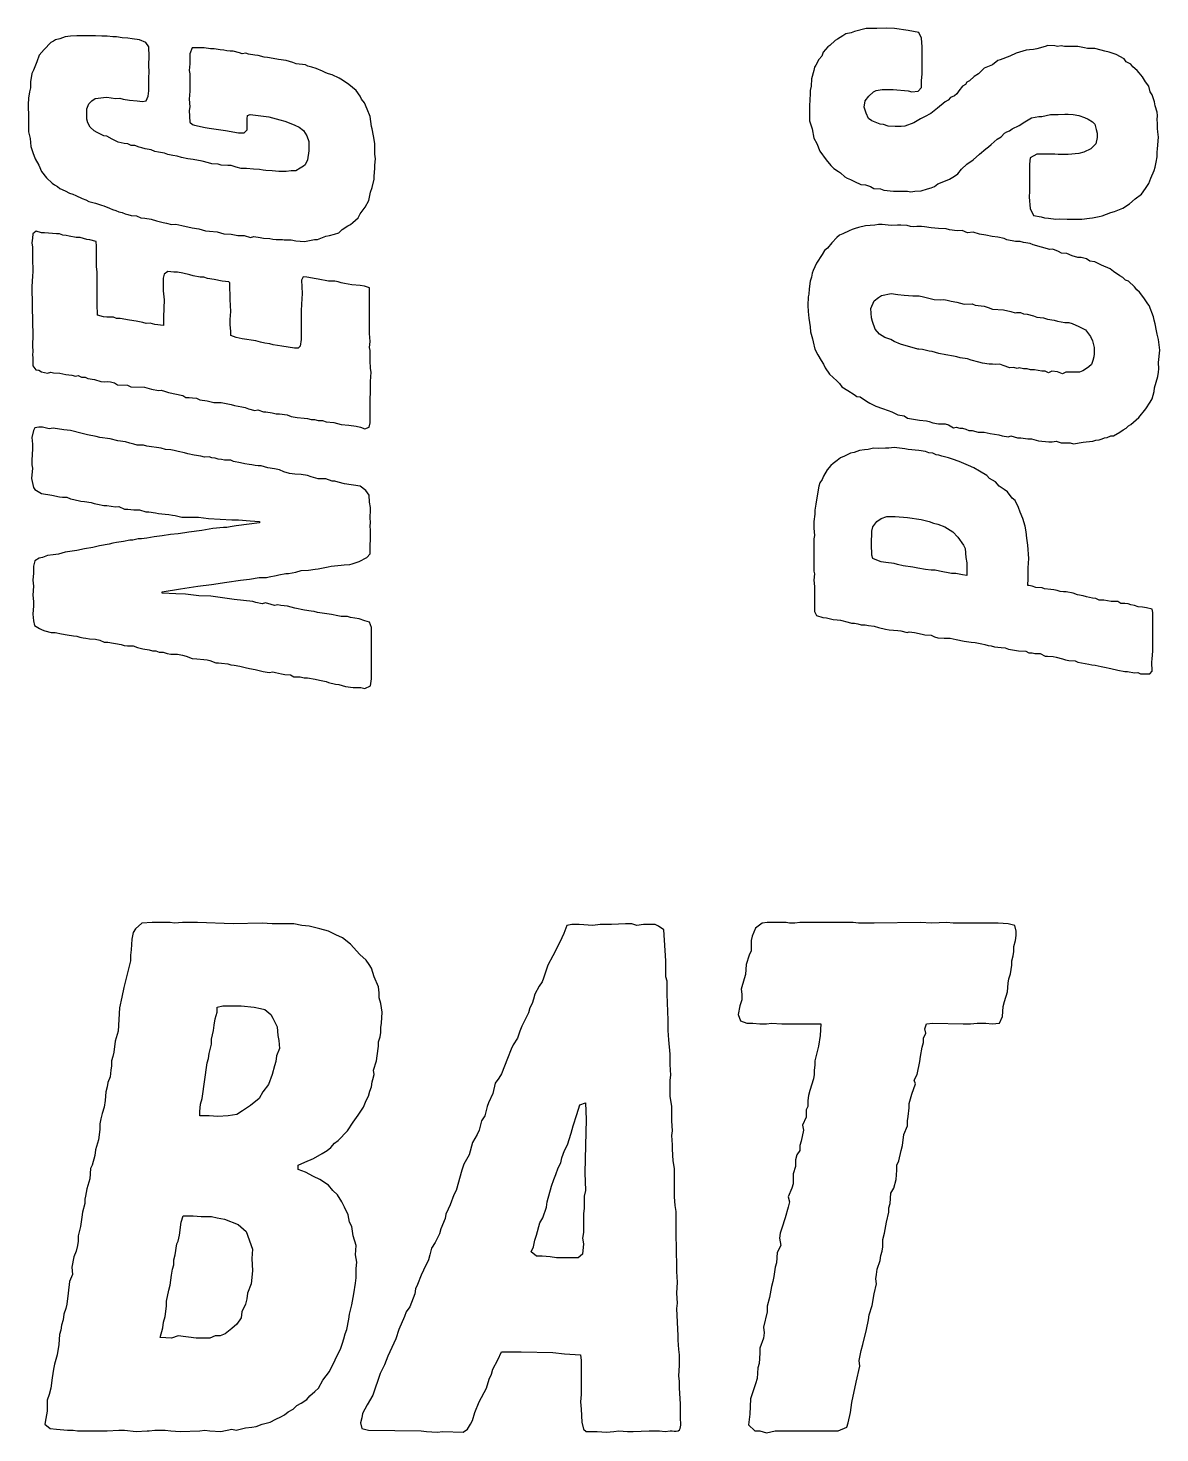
# Model space of a CAD drawing. Extents: x 21.5 to 68.8, y -31.2 to -10.6.
# Drawn here: x 51.703 to 55.014, y -17.278 to -13.171 of the extents above; entities that cross this region are included whole.
import ezdxf

# ---------------------------------------------------------------- set-up
doc = ezdxf.new("R2010")
doc.units = 0
doc.layers.add('Special_Silkscreen_Paths', color=7, linetype='CONTINUOUS')

msp = doc.modelspace()

# ---------------------------------------------------------------- linework, layer by layer
at = {"layer": 'Special_Silkscreen_Paths', "color": 7}
for points in [[(55.009348, -13.490041), (55.007937, -13.474519), (55.006526, -13.464641), (55.006526, -13.449119), (55.005115, -13.439241), (55.006526, -13.426541), (55.005115, -13.416664), (54.999471, -13.398319), (54.99806, -13.38703), (54.991004, -13.365864), (54.98536, -13.357397), (54.981126, -13.340464), (54.971248, -13.327764), (54.962782, -13.313653), (54.952904, -13.302364), (54.94726, -13.295308), (54.93456, -13.284019), (54.928915, -13.276964), (54.914804, -13.269908), (54.90916, -13.261442), (54.885171, -13.248742), (54.865415, -13.241686), (54.852715, -13.238864), (54.841426, -13.236042), (54.823082, -13.230397), (54.801915, -13.230397), (54.793449, -13.228986), (54.773693, -13.224753), (54.734182, -13.224753), (54.724304, -13.223342), (54.714426, -13.224753), (54.70596, -13.223342), (54.686204, -13.22193), (54.677738, -13.224753), (54.653749, -13.231808), (54.643871, -13.233219), (54.632582, -13.23463), (54.622704, -13.236042), (54.593071, -13.244508), (54.574727, -13.252975), (54.546504, -13.264264), (54.539449, -13.265675), (54.523927, -13.278375), (54.499938, -13.288253), (54.483004, -13.305186), (54.470304, -13.312241), (54.456193, -13.324941), (54.449138, -13.329175), (54.444904, -13.33623), (54.436438, -13.340464), (54.425149, -13.354575), (54.419504, -13.363041), (54.412449, -13.368686), (54.40116, -13.37433), (54.394104, -13.381386), (54.385638, -13.38703), (54.36306, -13.405375), (54.343305, -13.420897), (54.32496, -13.430775), (54.313671, -13.436419), (54.293916, -13.447708), (54.267105, -13.457586), (54.257227, -13.458997), (54.238882, -13.458997), (54.219127, -13.457586), (54.205016, -13.453352), (54.195138, -13.451941), (54.181027, -13.446297), (54.171149, -13.442064), (54.161271, -13.435008), (54.154216, -13.419486), (54.148571, -13.402553), (54.151394, -13.384208), (54.162682, -13.370097), (54.175382, -13.357397), (54.183849, -13.353164), (54.200782, -13.350341), (54.233238, -13.350341), (54.276982, -13.354575), (54.288271, -13.357397), (54.306616, -13.355986), (54.316493, -13.344697), (54.316493, -13.324941), (54.317905, -13.305186), (54.317905, -13.226164), (54.316493, -13.200764), (54.308027, -13.18383), (54.276982, -13.178186), (54.237471, -13.172542), (54.213482, -13.17113), (54.18526, -13.172542), (54.154216, -13.172542), (54.120349, -13.181008), (54.110471, -13.185242), (54.094949, -13.188064), (54.086482, -13.193708), (54.07096, -13.203586), (54.063905, -13.207819), (54.048383, -13.22193), (54.042738, -13.226164), (54.028627, -13.241686), (54.024394, -13.252975), (54.015927, -13.262853), (54.00746, -13.279786), (54.003227, -13.28543), (54.001816, -13.295308), (53.99476, -13.319297), (53.993349, -13.340464), (53.990527, -13.353164), (53.990527, -13.363041), (53.989116, -13.398319), (53.989116, -13.442064), (53.996171, -13.466052), (54.001816, -13.492864), (54.010283, -13.508386), (54.018749, -13.530964), (54.037094, -13.556364), (54.051205, -13.573297), (54.059671, -13.581763), (54.073783, -13.59023), (54.079427, -13.594463), (54.092127, -13.605752), (54.099182, -13.609986), (54.10906, -13.614219), (54.120349, -13.619863), (54.138694, -13.62833), (54.152805, -13.629741), (54.166916, -13.633975), (54.176794, -13.639619), (54.196549, -13.64103), (54.206427, -13.645263), (54.234649, -13.648086), (54.275571, -13.648086), (54.285449, -13.649497), (54.296738, -13.648086), (54.315082, -13.646675), (54.333427, -13.64103), (54.344716, -13.638208), (54.354593, -13.633975), (54.364471, -13.626919), (54.377171, -13.621275), (54.398338, -13.612808), (54.412449, -13.604341), (54.422327, -13.597286), (54.433616, -13.583175), (54.449138, -13.569063), (54.467482, -13.556364), (54.485827, -13.53943), (54.504171, -13.523908), (54.512638, -13.518264), (54.519693, -13.511208), (54.538038, -13.495686), (54.549327, -13.48863), (54.559204, -13.478752), (54.56626, -13.474519), (54.573315, -13.471697), (54.581782, -13.466052), (54.601538, -13.456175), (54.618471, -13.444886), (54.638227, -13.433597), (54.659393, -13.429364), (54.66786, -13.429364), (54.69326, -13.423719), (54.715838, -13.423719), (54.735593, -13.422308), (54.745471, -13.422308), (54.759582, -13.423719), (54.776515, -13.426541), (54.793449, -13.432186), (54.803326, -13.43783), (54.816026, -13.444886), (54.823082, -13.451941), (54.827315, -13.467464), (54.830137, -13.478752), (54.830137, -13.491452), (54.825904, -13.509797), (54.811793, -13.523908), (54.790626, -13.533786), (54.776515, -13.538019), (54.745471, -13.540841), (54.715838, -13.540841), (54.70596, -13.53943), (54.653749, -13.53943), (54.633993, -13.550719), (54.632582, -13.569063), (54.632582, -13.648086), (54.631171, -13.665019), (54.633993, -13.698886), (54.643871, -13.718641), (54.666449, -13.722874), (54.676326, -13.725697), (54.687615, -13.727108), (54.708782, -13.72993), (54.71866, -13.728519), (54.742649, -13.72993), (54.784982, -13.72993), (54.80756, -13.727108), (54.816026, -13.725697), (54.835782, -13.721463), (54.844249, -13.720052), (54.869649, -13.710174), (54.880937, -13.707352), (54.904926, -13.697475), (54.924682, -13.684775), (54.941615, -13.670663), (54.95996, -13.656552), (54.971248, -13.639619), (54.981126, -13.625508), (54.986771, -13.609986), (54.996648, -13.587408), (54.999471, -13.57753), (55.002293, -13.563419), (55.005115, -13.547897), (55.005115, -13.533786), (55.006526, -13.523908)], [(52.719115, -13.553543), (52.717704, -13.539432), (52.717704, -13.508387), (52.713471, -13.48581), (52.709237, -13.466054), (52.707826, -13.458998), (52.703593, -13.429365), (52.695126, -13.408198), (52.68666, -13.389854), (52.678193, -13.378565), (52.67396, -13.370099), (52.662671, -13.353165), (52.641504, -13.336232), (52.62316, -13.323532), (52.613282, -13.317887), (52.592115, -13.30801), (52.582237, -13.305187), (52.573771, -13.302365), (52.563893, -13.296721), (52.545549, -13.289665), (52.532849, -13.285432), (52.52156, -13.28261), (52.514504, -13.278376), (52.487693, -13.275554), (52.477815, -13.271321), (52.45806, -13.265676), (52.435482, -13.262854), (52.41996, -13.260032), (52.403026, -13.25721), (52.393149, -13.255799), (52.376215, -13.251565), (52.366338, -13.250154), (52.347993, -13.247332), (52.339527, -13.24451), (52.329649, -13.245921), (52.321182, -13.243099), (52.302838, -13.238865), (52.294371, -13.238865), (52.284493, -13.237454), (52.276027, -13.236043), (52.264738, -13.234632), (52.247804, -13.23181), (52.236515, -13.23181), (52.218171, -13.228988), (52.182893, -13.228988), (52.175838, -13.245921), (52.175838, -13.275554), (52.174427, -13.29531), (52.175838, -13.305187), (52.175838, -13.355987), (52.174427, -13.378565), (52.175838, -13.401143), (52.174427, -13.412432), (52.175838, -13.446298), (52.184304, -13.453354), (52.189949, -13.454765), (52.220993, -13.461821), (52.232282, -13.463232), (52.246393, -13.466054), (52.28026, -13.470287), (52.31836, -13.477343), (52.335293, -13.477343), (52.34376, -13.468876), (52.34376, -13.436421), (52.345171, -13.426543), (52.352227, -13.423721), (52.40726, -13.430776), (52.439715, -13.439243), (52.453826, -13.443476), (52.466526, -13.44771), (52.48346, -13.454765), (52.49616, -13.46041), (52.50886, -13.470287), (52.518737, -13.48581), (52.524382, -13.502743), (52.524382, -13.529554), (52.520149, -13.556365), (52.513093, -13.570476), (52.50886, -13.574709), (52.498982, -13.580354), (52.486282, -13.588821), (52.472171, -13.588821), (52.45806, -13.590232), (52.436893, -13.590232), (52.417138, -13.588821), (52.398793, -13.587409), (52.390326, -13.585998), (52.380449, -13.584587), (52.362104, -13.583176), (52.342349, -13.581765), (52.326827, -13.581765), (52.311304, -13.577532), (52.297193, -13.573298), (52.287315, -13.573298), (52.26756, -13.571887), (52.259093, -13.569065), (52.240749, -13.567654), (52.230871, -13.564832), (52.212527, -13.560598), (52.185716, -13.554954), (52.170193, -13.553543), (52.151849, -13.549309), (52.139149, -13.545076), (52.126449, -13.543665), (52.112338, -13.540843), (52.10246, -13.53661), (52.084116, -13.533787), (52.074238, -13.532376), (52.062949, -13.526732), (52.046016, -13.52391), (52.036138, -13.521087), (52.027671, -13.519676), (52.014971, -13.514032), (52.005093, -13.514032), (51.995216, -13.509798), (51.983927, -13.508387), (51.966993, -13.504154), (51.948649, -13.495687), (51.933127, -13.487221), (51.92466, -13.48581), (51.914782, -13.481576), (51.904905, -13.475932), (51.896438, -13.471698), (51.885149, -13.46041), (51.878094, -13.44771), (51.875271, -13.437832), (51.875271, -13.406787), (51.880916, -13.392676), (51.889382, -13.38421), (51.89926, -13.377154), (51.907727, -13.375743), (51.923249, -13.374332), (51.933127, -13.372921), (51.958527, -13.377154), (51.971227, -13.375743), (51.981105, -13.378565), (51.999449, -13.381387), (52.022027, -13.38421), (52.037549, -13.385621), (52.048838, -13.38421), (52.054482, -13.370099), (52.055893, -13.354576), (52.055893, -13.315065), (52.057305, -13.300954), (52.055893, -13.278376), (52.057305, -13.254388), (52.055893, -13.226165), (52.047427, -13.213465), (52.029082, -13.204999), (52.007916, -13.202176), (51.995216, -13.200765), (51.978282, -13.199354), (51.961349, -13.196532), (51.951471, -13.196532), (51.934538, -13.195121), (51.919016, -13.195121), (51.900671, -13.19371), (51.845638, -13.19371), (51.827294, -13.195121), (51.811771, -13.196532), (51.796249, -13.202176), (51.783549, -13.204999), (51.777905, -13.209232), (51.769438, -13.213465), (51.749683, -13.233221), (51.735571, -13.250154), (51.728516, -13.26991), (51.718638, -13.293899), (51.714405, -13.303776), (51.710171, -13.327765), (51.710171, -13.34611), (51.707349, -13.357399), (51.704527, -13.375743), (51.703116, -13.394087), (51.704527, -13.432187), (51.704527, -13.474521), (51.70876, -13.494276), (51.711583, -13.516854), (51.717227, -13.535198), (51.724283, -13.553543), (51.73416, -13.571887), (51.742627, -13.590232), (51.756738, -13.608576), (51.773671, -13.624098), (51.780727, -13.629743), (51.789194, -13.633976), (51.796249, -13.639621), (51.811771, -13.646676), (51.824471, -13.653732), (51.834349, -13.656554), (51.842816, -13.660787), (51.86116, -13.669254), (51.872449, -13.673487), (51.880916, -13.677721), (51.900671, -13.683365), (51.917605, -13.689009), (51.92466, -13.69042), (51.941593, -13.697476), (51.95006, -13.701709), (51.959938, -13.704532), (51.968405, -13.708765), (51.978282, -13.710176), (51.986749, -13.714409), (51.995216, -13.71582), (52.005093, -13.718643), (52.020616, -13.720054), (52.033316, -13.725698), (52.044605, -13.727109), (52.062949, -13.729932), (52.078471, -13.734165), (52.098227, -13.739809), (52.108104, -13.74122), (52.122216, -13.745454), (52.134916, -13.744043), (52.15326, -13.748276), (52.182893, -13.755332), (52.202649, -13.758154), (52.222404, -13.763798), (52.233693, -13.765209), (52.256271, -13.76662), (52.276027, -13.772265), (52.297193, -13.773676), (52.316949, -13.777909), (52.335293, -13.777909), (52.353638, -13.783554), (52.363515, -13.780732), (52.38186, -13.783554), (52.391738, -13.784965), (52.410082, -13.786376), (52.418549, -13.787787), (52.428426, -13.789198), (52.446771, -13.789198), (52.452415, -13.790609), (52.472171, -13.790609), (52.486282, -13.793432), (52.511682, -13.794843), (52.541315, -13.789198), (52.549782, -13.789198), (52.55966, -13.784965), (52.573771, -13.77932), (52.58506, -13.777909), (52.599171, -13.773676), (52.611871, -13.769443), (52.621749, -13.759565), (52.638682, -13.749687), (52.645737, -13.745454), (52.652793, -13.739809), (52.668315, -13.725698), (52.67396, -13.714409), (52.689482, -13.694654), (52.69936, -13.674898), (52.705004, -13.650909), (52.709237, -13.636798), (52.714882, -13.612809), (52.714882, -13.604343), (52.717704, -13.581765), (52.717704, -13.571887)], [(55.013582, -14.112339), (55.009348, -14.081295), (55.005115, -14.065772), (55.003704, -14.055895), (54.999471, -14.036139), (54.996648, -14.02485), (54.995237, -14.014972), (54.982537, -13.982517), (54.978304, -13.976872), (54.967015, -13.959939), (54.954315, -13.943006), (54.945848, -13.93595), (54.938793, -13.927484), (54.92186, -13.91055), (54.913393, -13.907728), (54.904926, -13.900672), (54.89646, -13.895028), (54.878115, -13.882328), (54.868237, -13.875273), (54.842837, -13.863984), (54.823082, -13.854106), (54.808971, -13.852695), (54.799093, -13.845639), (54.783571, -13.841406), (54.773693, -13.841406), (54.75676, -13.837173), (54.741238, -13.830117), (54.725715, -13.828706), (54.717249, -13.824473), (54.700315, -13.817417), (54.691849, -13.818828), (54.64246, -13.804717), (54.633993, -13.800484), (54.614238, -13.797661), (54.60436, -13.794839), (54.59166, -13.794839), (54.56626, -13.790606), (54.557793, -13.786373), (54.539449, -13.782139), (54.522515, -13.780728), (54.504171, -13.776495), (54.485827, -13.773673), (54.467482, -13.768028), (54.450549, -13.769439), (54.435027, -13.762384), (54.420916, -13.763795), (54.398338, -13.760973), (54.38846, -13.75815), (54.365882, -13.756739), (54.344716, -13.755328), (54.32496, -13.752506), (54.316493, -13.751095), (54.302382, -13.751095), (54.292505, -13.752506), (54.284038, -13.751095), (54.27416, -13.748273), (54.255816, -13.746862), (54.245938, -13.746862), (54.227593, -13.748273), (54.219127, -13.746862), (54.200782, -13.74545), (54.190905, -13.74545), (54.179616, -13.746862), (54.152805, -13.749684), (54.131638, -13.753917), (54.12176, -13.756739), (54.113294, -13.759561), (54.104827, -13.763795), (54.086482, -13.772261), (54.076605, -13.776495), (54.068138, -13.78355), (54.054027, -13.799073), (54.041327, -13.814595), (54.03286, -13.82165), (54.025805, -13.832939), (54.008871, -13.858339), (53.998994, -13.879506), (53.996171, -13.887973), (53.99476, -13.899261), (53.990527, -13.91055), (53.987705, -13.933128), (53.986294, -13.94865), (53.984883, -13.957117), (53.983471, -13.982517), (53.984883, -13.99945), (53.986294, -14.019206), (53.990527, -14.044606), (53.991938, -14.058717), (53.997583, -14.079883), (53.998994, -14.08835), (54.004638, -14.109517), (54.013105, -14.12645), (54.022983, -14.143383), (54.030038, -14.153261), (54.034271, -14.16455), (54.046971, -14.182894), (54.068138, -14.20265), (54.076605, -14.209706), (54.08366, -14.219583), (54.100594, -14.230872), (54.118938, -14.242161), (54.127405, -14.247806), (54.137282, -14.249217), (54.155627, -14.261917), (54.165505, -14.267561), (54.182438, -14.276028), (54.202194, -14.283083), (54.219127, -14.288728), (54.229005, -14.292961), (54.247349, -14.301428), (54.265693, -14.30425), (54.275571, -14.311306), (54.310849, -14.31695), (54.330605, -14.319772), (54.339071, -14.321183), (54.348949, -14.325417), (54.365882, -14.328239), (54.385638, -14.328239), (54.395516, -14.331061), (54.409627, -14.339528), (54.418093, -14.338117), (54.427971, -14.340939), (54.436438, -14.340939), (54.446316, -14.343761), (54.454782, -14.347994), (54.46466, -14.347994), (54.481593, -14.352228), (54.499938, -14.352228), (54.516871, -14.356461), (54.542271, -14.360694), (54.552149, -14.363517), (54.570493, -14.366339), (54.577549, -14.363517), (54.597304, -14.369161), (54.607182, -14.369161), (54.626938, -14.371983), (54.638227, -14.371983), (54.657982, -14.377628), (54.689026, -14.38045), (54.698904, -14.38045), (54.710193, -14.379039), (54.724304, -14.383272), (54.751115, -14.383272), (54.760993, -14.386094), (54.789215, -14.381861), (54.797682, -14.38045), (54.817437, -14.379039), (54.825904, -14.376217), (54.835782, -14.374805), (54.844249, -14.371983), (54.851304, -14.369161), (54.859771, -14.36775), (54.869649, -14.363517), (54.878115, -14.363517), (54.89646, -14.352228), (54.906337, -14.345172), (54.914804, -14.340939), (54.92186, -14.333883), (54.928915, -14.32965), (54.951493, -14.309894), (54.97266, -14.284494), (54.98536, -14.264739), (54.991004, -14.254861), (54.996648, -14.233694), (54.99806, -14.222406), (55.007937, -14.18995), (55.009348, -14.17725), (55.01076, -14.167372), (55.009348, -14.149028)], [(52.706415, -14.17725), (52.705004, -14.165961), (52.703593, -14.143384), (52.703593, -14.11375), (52.702182, -14.105284), (52.703593, -14.086939), (52.702182, -14.064362), (52.702182, -13.930306), (52.68666, -13.926073), (52.67396, -13.923251), (52.649971, -13.921839), (52.628804, -13.917606), (52.618926, -13.916195), (52.61046, -13.913373), (52.600582, -13.910551), (52.582237, -13.910551), (52.551193, -13.904906), (52.539904, -13.903495), (52.524382, -13.900673), (52.518737, -13.899262), (52.507449, -13.897851), (52.503215, -13.907728), (52.504626, -13.947239), (52.503215, -13.978284), (52.501804, -13.998039), (52.501804, -14.081295), (52.498982, -14.10105), (52.493338, -14.106695), (52.482049, -14.106695), (52.44536, -14.10105), (52.41996, -14.096817), (52.410082, -14.093995), (52.395971, -14.092584), (52.383271, -14.089762), (52.36916, -14.085528), (52.329649, -14.079884), (52.311304, -14.07565), (52.295782, -14.070006), (52.295782, -14.057306), (52.294371, -14.038962), (52.294371, -14.023439), (52.295782, -13.99945), (52.294371, -13.964173), (52.294371, -13.951473), (52.29296, -13.930306), (52.29296, -13.916195), (52.290138, -13.913373), (52.270382, -13.910551), (52.247804, -13.906317), (52.228049, -13.903495), (52.21676, -13.899262), (52.206882, -13.899262), (52.185716, -13.895028), (52.175838, -13.892206), (52.156082, -13.887973), (52.14056, -13.885151), (52.129271, -13.885151), (52.112338, -13.882328), (52.101049, -13.890795), (52.098227, -13.902084), (52.098227, -13.938773), (52.101049, -13.965584), (52.099638, -14.014973), (52.099638, -14.040373), (52.074238, -14.03755), (52.060127, -14.033317), (52.048838, -14.034728), (52.03896, -14.031906), (52.019205, -14.027673), (51.999449, -14.02485), (51.972638, -14.020617), (51.961349, -14.020617), (51.952882, -14.016384), (51.933127, -14.016384), (51.923249, -14.014973), (51.906316, -14.010739), (51.904905, -13.976873), (51.904905, -13.885151), (51.903494, -13.868217), (51.903494, -13.808951), (51.902082, -13.79484), (51.883738, -13.790606), (51.875271, -13.789195), (51.855516, -13.783551), (51.844227, -13.783551), (51.82306, -13.779317), (51.814594, -13.777906), (51.804716, -13.776495), (51.794838, -13.772262), (51.786371, -13.772262), (51.751094, -13.76944), (51.742627, -13.76944), (51.727105, -13.765206), (51.717227, -13.772262), (51.715816, -13.784962), (51.714405, -13.799073), (51.715816, -13.811773), (51.715816, -13.842817), (51.717227, -13.883739), (51.715816, -13.895028), (51.714405, -13.927484), (51.715816, -14.033317), (51.717227, -14.064362), (51.717227, -14.078473), (51.715816, -14.089762), (51.715816, -14.099639), (51.717227, -14.116573), (51.715816, -14.12645), (51.717227, -14.134917), (51.717227, -14.158906), (51.725694, -14.170195), (51.73416, -14.171606), (51.742627, -14.175839), (51.75956, -14.180073), (51.769438, -14.17725), (51.777905, -14.178661), (51.796249, -14.180073), (51.804716, -14.181484), (51.813182, -14.184306), (51.831527, -14.185717), (51.841405, -14.188539), (51.849871, -14.187128), (51.859749, -14.191361), (51.869627, -14.191361), (51.878094, -14.195595), (51.897849, -14.198417), (51.916194, -14.204061), (51.926071, -14.205473), (51.934538, -14.204061), (51.944416, -14.205473), (51.955705, -14.208295), (51.964171, -14.213939), (51.993805, -14.21535), (52.003682, -14.219584), (52.043193, -14.220995), (52.06436, -14.226639), (52.084116, -14.230873), (52.092582, -14.229461), (52.10246, -14.232284), (52.113749, -14.236517), (52.156082, -14.244984), (52.164549, -14.250628), (52.174427, -14.250628), (52.184304, -14.252039), (52.195593, -14.25345), (52.205471, -14.257684), (52.226638, -14.260506), (52.246393, -14.26615), (52.26756, -14.26615), (52.297193, -14.271795), (52.307071, -14.274617), (52.328238, -14.27885), (52.338115, -14.280261), (52.347993, -14.284495), (52.366338, -14.288728), (52.374804, -14.287317), (52.391738, -14.292961), (52.398793, -14.292961), (52.417138, -14.295784), (52.428426, -14.298606), (52.438304, -14.298606), (52.460882, -14.301428), (52.472171, -14.307072), (52.490515, -14.309895), (52.510271, -14.311306), (52.520149, -14.312717), (52.531437, -14.315539), (52.541315, -14.315539), (52.551193, -14.318361), (52.563893, -14.318361), (52.575182, -14.322595), (52.59776, -14.324006), (52.618926, -14.32965), (52.641504, -14.332472), (52.662671, -14.335295), (52.675371, -14.338117), (52.688071, -14.34235), (52.700771, -14.338117), (52.703593, -14.325417), (52.703593, -14.250628), (52.705004, -14.24075), (52.705004, -14.204061)], [(54.821671, -14.123628), (54.82026, -14.132095), (54.817437, -14.143383), (54.813204, -14.154672), (54.806149, -14.161728), (54.793449, -14.170195), (54.787804, -14.173017), (54.777926, -14.17725), (54.738415, -14.17725), (54.728538, -14.181483), (54.714426, -14.175839), (54.697493, -14.174428), (54.687615, -14.178661), (54.677738, -14.174428), (54.66786, -14.174428), (54.646693, -14.170195), (54.635404, -14.170195), (54.625527, -14.167372), (54.614238, -14.167372), (54.601538, -14.16455), (54.595893, -14.165961), (54.586015, -14.163139), (54.574727, -14.16455), (54.554971, -14.157495), (54.545093, -14.153261), (54.533804, -14.154672), (54.523927, -14.153261), (54.514049, -14.153261), (54.494293, -14.150439), (54.484416, -14.147617), (54.461838, -14.141972), (54.450549, -14.137739), (54.429382, -14.134917), (54.419504, -14.132095), (54.409627, -14.130683), (54.387049, -14.12645), (54.367293, -14.122217), (54.347538, -14.116572), (54.339071, -14.115161), (54.319316, -14.110928), (54.308027, -14.109517), (54.305205, -14.109517), (54.275571, -14.10105), (54.264282, -14.098228), (54.254405, -14.095406), (54.23606, -14.086939), (54.226182, -14.081295), (54.209249, -14.07565), (54.193727, -14.065772), (54.181027, -14.051661), (54.17256, -14.029084), (54.169738, -14.017795), (54.168327, -13.990984), (54.178205, -13.968406), (54.190905, -13.958528), (54.199371, -13.952884), (54.227593, -13.947239), (54.247349, -13.950061), (54.265693, -13.951472), (54.291093, -13.954295), (54.309438, -13.954295), (54.322138, -13.957117), (54.341893, -13.96135), (54.353182, -13.964172), (54.371527, -13.965584), (54.381404, -13.964172), (54.391282, -13.966995), (54.402571, -13.969817), (54.419504, -13.972639), (54.440671, -13.978284), (54.46466, -13.976872), (54.473127, -13.981106), (54.499938, -13.983928), (54.511227, -13.988161), (54.523927, -13.992395), (54.556382, -13.995217), (54.577549, -13.99945), (54.590249, -14.003684), (54.594482, -14.002272), (54.605771, -14.002272), (54.614238, -14.006506), (54.625527, -14.007917), (54.643871, -14.01215), (54.653749, -14.016384), (54.673504, -14.017795), (54.684793, -14.022028), (54.704549, -14.02485), (54.714426, -14.027672), (54.735593, -14.031906), (54.746882, -14.031906), (54.75676, -14.034728), (54.776515, -14.043195), (54.796271, -14.053072), (54.810382, -14.072828), (54.816026, -14.085528), (54.821671, -14.105283)], [(52.707826, -15.073305), (52.707826, -14.923727), (52.702182, -14.908205), (52.688071, -14.903971), (52.671137, -14.898327), (52.645737, -14.894094), (52.637271, -14.891271), (52.618926, -14.891271), (52.609049, -14.88986), (52.590704, -14.885627), (52.549782, -14.879983), (52.539904, -14.87716), (52.531437, -14.875749), (52.511682, -14.872927), (52.48346, -14.867283), (52.462293, -14.861638), (52.442538, -14.858816), (52.434071, -14.857405), (52.424193, -14.858816), (52.414315, -14.855994), (52.397382, -14.85176), (52.387504, -14.854583), (52.36916, -14.850349), (52.360693, -14.847527), (52.30566, -14.841883), (52.237927, -14.832005), (52.202649, -14.830594), (52.17866, -14.827771), (52.163138, -14.82636), (52.134916, -14.824949), (52.095404, -14.823538), (52.095404, -14.819305), (52.149027, -14.810838), (52.199827, -14.802371), (52.239338, -14.798138), (52.284493, -14.791083), (52.324004, -14.785438), (52.350815, -14.782616), (52.379038, -14.776971), (52.400204, -14.776971), (52.408671, -14.77556), (52.428426, -14.771327), (52.436893, -14.769916), (52.456649, -14.765683), (52.465115, -14.765683), (52.486282, -14.761449), (52.501804, -14.757216), (52.522971, -14.755805), (52.542726, -14.752983), (52.551193, -14.751572), (52.580826, -14.745927), (52.589293, -14.744516), (52.618926, -14.741694), (52.627393, -14.740283), (52.644326, -14.738872), (52.651382, -14.73746), (52.671137, -14.730405), (52.693715, -14.719116), (52.703593, -14.707827), (52.703593, -14.683838), (52.705004, -14.665494), (52.705004, -14.637272), (52.703593, -14.628805), (52.705004, -14.614694), (52.703593, -14.604816), (52.705004, -14.578005), (52.705004, -14.572361), (52.702182, -14.556838), (52.700771, -14.537083), (52.690893, -14.522972), (52.67396, -14.510272), (52.628804, -14.503216), (52.61046, -14.498983), (52.600582, -14.496161), (52.592115, -14.496161), (52.573771, -14.489105), (52.551193, -14.489105), (52.531437, -14.483461), (52.520149, -14.479227), (52.501804, -14.476405), (52.48346, -14.474994), (52.467938, -14.473583), (52.451004, -14.467938), (52.438304, -14.462294), (52.424193, -14.459472), (52.404438, -14.45665), (52.384682, -14.451005), (52.376215, -14.451005), (52.367749, -14.449594), (52.357871, -14.448183), (52.349404, -14.446772), (52.336704, -14.445361), (52.324004, -14.442538), (52.304249, -14.438305), (52.295782, -14.434072), (52.277438, -14.434072), (52.268971, -14.432661), (52.259093, -14.43125), (52.250627, -14.428427), (52.240749, -14.427016), (52.232282, -14.424194), (52.219582, -14.425605), (52.208293, -14.422783), (52.188538, -14.419961), (52.170193, -14.415727), (52.160316, -14.412905), (52.141971, -14.408672), (52.130682, -14.40585), (52.120804, -14.404438), (52.105282, -14.403027), (52.092582, -14.398794), (52.050249, -14.39315), (52.040371, -14.390327), (52.022027, -14.390327), (52.012149, -14.387505), (52.00086, -14.384683), (51.98816, -14.38045), (51.965582, -14.377627), (51.943005, -14.371983), (51.913371, -14.36775), (51.902082, -14.364927), (51.876682, -14.360694), (51.86116, -14.356461), (51.827294, -14.347994), (51.807538, -14.345172), (51.776494, -14.340938), (51.765205, -14.34235), (51.745449, -14.338116), (51.73416, -14.338116), (51.722871, -14.339527), (51.718638, -14.347994), (51.714405, -14.36775), (51.715816, -14.387505), (51.715816, -14.401616), (51.714405, -14.434072), (51.714405, -14.448183), (51.715816, -14.458061), (51.712994, -14.487694), (51.718638, -14.514505), (51.722871, -14.520149), (51.742627, -14.531438), (51.77226, -14.537083), (51.794838, -14.541316), (51.803305, -14.542727), (51.816005, -14.542727), (51.827294, -14.546961), (51.837171, -14.549783), (51.856927, -14.554016), (51.868216, -14.555427), (51.887971, -14.558249), (51.896438, -14.561072), (51.906316, -14.562483), (51.92466, -14.566716), (51.933127, -14.566716), (51.958527, -14.570949), (51.968405, -14.569538), (51.985338, -14.578005), (51.995216, -14.578005), (52.012149, -14.579416), (52.029082, -14.579416), (52.047427, -14.585061), (52.055893, -14.585061), (52.075649, -14.587883), (52.084116, -14.590705), (52.103871, -14.592116), (52.11516, -14.593527), (52.125038, -14.594938), (52.133504, -14.596349), (52.15326, -14.600583), (52.201238, -14.600583), (52.230871, -14.604816), (52.298604, -14.609049), (52.31836, -14.609049), (52.352227, -14.611872), (52.380449, -14.613283), (52.380449, -14.617516), (52.349404, -14.621749), (52.311304, -14.625983), (52.294371, -14.628805), (52.284493, -14.631627), (52.274615, -14.631627), (52.243571, -14.634449), (52.211116, -14.640094), (52.173016, -14.644327), (52.161727, -14.647149), (52.141971, -14.649972), (52.119393, -14.651383), (52.095404, -14.655616), (52.071416, -14.658438), (52.050249, -14.662672), (52.034727, -14.664083), (52.024849, -14.664083), (52.009327, -14.668316), (52.00086, -14.668316), (51.982516, -14.672549), (51.961349, -14.675372), (51.951471, -14.676783), (51.940182, -14.679605), (51.91196, -14.685249), (51.892205, -14.689483), (51.868216, -14.693716), (51.845638, -14.697949), (51.811771, -14.703594), (51.792016, -14.709238), (51.776494, -14.710649), (51.75956, -14.713472), (51.745449, -14.719116), (51.735571, -14.720527), (51.722871, -14.728994), (51.718638, -14.744516), (51.718638, -14.764271), (51.717227, -14.785438), (51.718638, -14.802371), (51.717227, -14.829183), (51.718638, -14.847527), (51.718638, -14.860227), (51.717227, -14.884216), (51.718638, -14.903971), (51.72146, -14.918082), (51.736983, -14.926549), (51.744038, -14.930782), (51.752505, -14.933605), (51.770849, -14.937838), (51.782138, -14.937838), (51.800482, -14.942071), (51.817416, -14.944894), (51.83576, -14.947716), (51.845638, -14.949127), (51.854105, -14.951949), (51.863982, -14.95336), (51.872449, -14.954771), (51.882327, -14.956182), (51.900671, -14.957594), (51.913371, -14.960416), (51.926071, -14.96606), (51.935949, -14.96606), (51.97546, -14.973116), (51.983927, -14.975938), (51.993805, -14.977349), (52.010738, -14.977349), (52.023438, -14.981582), (52.03896, -14.985816), (52.057305, -14.988638), (52.067182, -14.99146), (52.07706, -14.99146), (52.086938, -14.995694), (52.098227, -14.995694), (52.109516, -14.999927), (52.120804, -15.001338), (52.14056, -15.001338), (52.154671, -15.00416), (52.16596, -15.006982), (52.182893, -15.014038), (52.197004, -15.015449), (52.21676, -15.01686), (52.226638, -15.018271), (52.235104, -15.019682), (52.252038, -15.026738), (52.260504, -15.026738), (52.268971, -15.028149), (52.287315, -15.02956), (52.295782, -15.032382), (52.30566, -15.033794), (52.322593, -15.036616), (52.338115, -15.040849), (52.350815, -15.043671), (52.367749, -15.046493), (52.390326, -15.052138), (52.408671, -15.05496), (52.418549, -15.053549), (52.427015, -15.05496), (52.443949, -15.059193), (52.453826, -15.060605), (52.47076, -15.062016), (52.480638, -15.06766), (52.498982, -15.06766), (52.510271, -15.070482), (52.520149, -15.070482), (52.542726, -15.074716), (52.555426, -15.077538), (52.575182, -15.081771), (52.582237, -15.084593), (52.601993, -15.088827), (52.611871, -15.090238), (52.631626, -15.095882), (52.654204, -15.098705), (52.676782, -15.098705), (52.688071, -15.101527), (52.705004, -15.094471)], [(54.992415, -14.992868), (54.992415, -14.879979), (54.991004, -14.870101), (54.974071, -14.865868), (54.962782, -14.864457), (54.950082, -14.863046), (54.938793, -14.858812), (54.928915, -14.857401), (54.920449, -14.854579), (54.910571, -14.853168), (54.899282, -14.853168), (54.890815, -14.847523), (54.87106, -14.847523), (54.849893, -14.84329), (54.835782, -14.84329), (54.825904, -14.839057), (54.816026, -14.837646), (54.799093, -14.833412), (54.789215, -14.83059), (54.772282, -14.827768), (54.759582, -14.823534), (54.739826, -14.819301), (54.73136, -14.819301), (54.721482, -14.81789), (54.713015, -14.815068), (54.703138, -14.813657), (54.694671, -14.812246), (54.676326, -14.810834), (54.669271, -14.808012), (54.650926, -14.806601), (54.639638, -14.802368), (54.62976, -14.800957), (54.626938, -14.800957), (54.628349, -14.77979), (54.628349, -14.748746), (54.62976, -14.721935), (54.626938, -14.682423), (54.624115, -14.662668), (54.622704, -14.644323), (54.619882, -14.62739), (54.612827, -14.604812), (54.60436, -14.586468), (54.600127, -14.572357), (54.590249, -14.552601), (54.581782, -14.545546), (54.567671, -14.527201), (54.557793, -14.520146), (54.543682, -14.510268), (54.532393, -14.497568), (54.51546, -14.48769), (54.506993, -14.479224), (54.485827, -14.466524), (54.468893, -14.456646), (54.453371, -14.44959), (54.42656, -14.438301), (54.406804, -14.431246), (54.395516, -14.427013), (54.37576, -14.422779), (54.367293, -14.419957), (54.358827, -14.418546), (54.348949, -14.414313), (54.33766, -14.412901), (54.327782, -14.408668), (54.308027, -14.405846), (54.276982, -14.403024), (54.267105, -14.401613), (54.251582, -14.39879), (54.23606, -14.397379), (54.220538, -14.39879), (54.21066, -14.39879), (54.189494, -14.400201), (54.175382, -14.39879), (54.15986, -14.403024), (54.149982, -14.404435), (54.13446, -14.405846), (54.118938, -14.41149), (54.10906, -14.414313), (54.090716, -14.422779), (54.079427, -14.427013), (54.069549, -14.435479), (54.05826, -14.443946), (54.051205, -14.44959), (54.039916, -14.46229), (54.030038, -14.480635), (54.025805, -14.490512), (54.018749, -14.50039), (54.015927, -14.510268), (54.011694, -14.532846), (54.00746, -14.562479), (54.004638, -14.580824), (54.004638, -14.592112), (54.001816, -14.613279), (54.001816, -14.633035), (54.003227, -14.654201), (54.001816, -14.664079), (54.001816, -14.758623), (54.003227, -14.76709), (54.001816, -14.785434), (54.003227, -14.803779), (54.003227, -14.877157), (54.008871, -14.888446), (54.027216, -14.89409), (54.038505, -14.895501), (54.05826, -14.899734), (54.069549, -14.901146), (54.079427, -14.902557), (54.102005, -14.908201), (54.111882, -14.911023), (54.120349, -14.911023), (54.130227, -14.912434), (54.140105, -14.915257), (54.151394, -14.915257), (54.161271, -14.918079), (54.178205, -14.91949), (54.190905, -14.923723), (54.21066, -14.927957), (54.221949, -14.930779), (54.247349, -14.93219), (54.255816, -14.933601), (54.27416, -14.937834), (54.279805, -14.936423), (54.295327, -14.937834), (54.317905, -14.943479), (54.326371, -14.94489), (54.344716, -14.946301), (54.354593, -14.950534), (54.364471, -14.953357), (54.382816, -14.954768), (54.399749, -14.954768), (54.418093, -14.959001), (54.440671, -14.963234), (54.461838, -14.966057), (54.473127, -14.967468), (54.492882, -14.971701), (54.501349, -14.973112), (54.511227, -14.975934), (54.519693, -14.977345), (54.529571, -14.980168), (54.549327, -14.981579), (54.560615, -14.98299), (54.570493, -14.987223), (54.600127, -14.991457), (54.621293, -14.992868), (54.62976, -14.997101), (54.639638, -14.997101), (54.648104, -14.999923), (54.663626, -14.999923), (54.677738, -15.006979), (54.684793, -15.006979), (54.701726, -15.00839), (54.710193, -15.009801), (54.728538, -15.015445), (54.737004, -15.018268), (54.746882, -15.019679), (54.765226, -15.02109), (54.773693, -15.025323), (54.806149, -15.030968), (54.814615, -15.032379), (54.824493, -15.03379), (54.841426, -15.038023), (54.851304, -15.039434), (54.869649, -15.043668), (54.890815, -15.047901), (54.910571, -15.052134), (54.919037, -15.052134), (54.938793, -15.056368), (54.948671, -15.054956), (54.957137, -15.05919), (54.983948, -15.05919), (54.991004, -15.050723), (54.989593, -15.025323), (54.991004, -15.015445)], [(54.449138, -14.771323), (54.436438, -14.769912), (54.416682, -14.765679), (54.403982, -14.765679), (54.368704, -14.758623), (54.356005, -14.755801), (54.344716, -14.755801), (54.327782, -14.75439), (54.305205, -14.750157), (54.291093, -14.747335), (54.262871, -14.743101), (54.245938, -14.738868), (54.23606, -14.736046), (54.212071, -14.733223), (54.19796, -14.731812), (54.190905, -14.72899), (54.173971, -14.721935), (54.171149, -14.712057), (54.169738, -14.679601), (54.171149, -14.641501), (54.173971, -14.628801), (54.18526, -14.613279), (54.19796, -14.604812), (54.214894, -14.599168), (54.238882, -14.599168), (54.275571, -14.60199), (54.315082, -14.607635), (54.339071, -14.613279), (54.351771, -14.618924), (54.364471, -14.621746), (54.384227, -14.628801), (54.392693, -14.634446), (54.408216, -14.644323), (54.422327, -14.659846), (54.43926, -14.682423), (54.443493, -14.692301), (54.446316, -14.719112), (54.449138, -14.734635)], [(52.019205, -17.273937), (52.050955, -17.27182), (52.057305, -17.27182), (52.074238, -17.269703), (52.103871, -17.269703), (52.120805, -17.27182), (52.148321, -17.273937), (52.205471, -17.27182), (52.220288, -17.269703), (52.235105, -17.27182), (52.266855, -17.273937), (52.298605, -17.267587), (52.311305, -17.269703), (52.338822, -17.263353), (52.357872, -17.261237), (52.370572, -17.25912), (52.387505, -17.25277), (52.410788, -17.24642), (52.427722, -17.237953), (52.442539, -17.231603), (52.453122, -17.225253), (52.463705, -17.216787), (52.478522, -17.20832), (52.489105, -17.197737), (52.501805, -17.191387), (52.518739, -17.180803), (52.527205, -17.17022), (52.542022, -17.15752), (52.552605, -17.146936), (52.565305, -17.123653), (52.584355, -17.098253), (52.618222, -17.03052), (52.622455, -17.015703), (52.626689, -17.003003), (52.630922, -16.988186), (52.635155, -16.975486), (52.641506, -16.945853), (52.643622, -16.931036), (52.649972, -16.903519), (52.656322, -16.871769), (52.660556, -16.840019), (52.662672, -16.825203), (52.662672, -16.797686), (52.664789, -16.778636), (52.660556, -16.757469), (52.662672, -16.729952), (52.654206, -16.702436), (52.649972, -16.674919), (52.643622, -16.662219), (52.639389, -16.641052), (52.628805, -16.617769), (52.620339, -16.602952), (52.607639, -16.581786), (52.594939, -16.569086), (52.582239, -16.554269), (52.556839, -16.537336), (52.537789, -16.528869), (52.514505, -16.516169), (52.493339, -16.507702), (52.493339, -16.495002), (52.512389, -16.486535), (52.537789, -16.475952), (52.563189, -16.461135), (52.578005, -16.452669), (52.588589, -16.444202), (52.599172, -16.431502), (52.609755, -16.423035), (52.637272, -16.395519), (52.654206, -16.370119), (52.669022, -16.348952), (52.683839, -16.325669), (52.692306, -16.306618), (52.698656, -16.293918), (52.702889, -16.279102), (52.707122, -16.266402), (52.709239, -16.251585), (52.711356, -16.245235), (52.715589, -16.230418), (52.713472, -16.217718), (52.721939, -16.190202), (52.724056, -16.175385), (52.728289, -16.147868), (52.728289, -16.135168), (52.732522, -16.120352), (52.734639, -16.107652), (52.734639, -16.092835), (52.736756, -16.080135), (52.738872, -16.048385), (52.734639, -16.022985), (52.730406, -16.006051), (52.730406, -15.991235), (52.728289, -15.974301), (52.715589, -15.944668), (52.707122, -15.919268), (52.700772, -15.908685), (52.692306, -15.895985), (52.673256, -15.879051), (52.645739, -15.849418), (52.622455, -15.830368), (52.603405, -15.821901), (52.582239, -15.811318), (52.556839, -15.804968), (52.525089, -15.796501), (52.503922, -15.794384), (52.480639, -15.790151), (52.417138, -15.790151), (52.387505, -15.788034), (52.302838, -15.790151), (52.199121, -15.785918), (52.154671, -15.785918), (52.131388, -15.788034), (52.118688, -15.785918), (52.065771, -15.785918), (52.036138, -15.788034), (52.017088, -15.804968), (52.010738, -15.815551), (52.006505, -15.834601), (52.004388, -15.866351), (52.002271, -15.881168), (52.002271, -15.898101), (51.995921, -15.925618), (51.983221, -15.976418), (51.976871, -16.003935), (51.970521, -16.035685), (51.966288, -16.103418), (51.957821, -16.133052), (51.953588, -16.164802), (51.951471, -16.177502), (51.947238, -16.190202), (51.947238, -16.205018), (51.945121, -16.217718), (51.943004, -16.236768), (51.936654, -16.253702), (51.934538, -16.266402), (51.930304, -16.281218), (51.928188, -16.306618), (51.926071, -16.325669), (51.919721, -16.344719), (51.915488, -16.359535), (51.913371, -16.374352), (51.913371, -16.391285), (51.909138, -16.420919), (51.900671, -16.450552), (51.898554, -16.467485), (51.890088, -16.495002), (51.885854, -16.505585), (51.883738, -16.535219), (51.875271, -16.564852), (51.871038, -16.586019), (51.868921, -16.594486), (51.868921, -16.607186), (51.862571, -16.632586), (51.860454, -16.647402), (51.856221, -16.674919), (51.849871, -16.702436), (51.849871, -16.717252), (51.847754, -16.729952), (51.843521, -16.746886), (51.837171, -16.763819), (51.830821, -16.793453), (51.832938, -16.814619), (51.824471, -16.835786), (51.820238, -16.869653), (51.816004, -16.901403), (51.813888, -16.914103), (51.807538, -16.931036), (51.805421, -16.947969), (51.801188, -16.962786), (51.799071, -16.977603), (51.794838, -16.990303), (51.792721, -17.019936), (51.788487, -17.04957), (51.780021, -17.077086), (51.777904, -17.091903), (51.773671, -17.117303), (51.769437, -17.146936), (51.765204, -17.165987), (51.758854, -17.18292), (51.758854, -17.21467), (51.754621, -17.235837), (51.752504, -17.25277), (51.767321, -17.26547), (51.786371, -17.267587), (51.818121, -17.269703), (51.835054, -17.269703), (51.847754, -17.27182), (51.934538, -17.27182), (51.968404, -17.269703), (51.985338, -17.269703)], [(53.862816, -17.27817), (53.888216, -17.27182), (54.072366, -17.27182), (54.097766, -17.261237), (54.102, -17.248537), (54.10835, -17.218903), (54.112583, -17.18927), (54.125283, -17.130003), (54.135866, -17.083436), (54.13375, -17.066503), (54.1401, -17.03687), (54.144333, -17.019936), (54.154916, -16.975486), (54.161266, -16.947969), (54.163383, -16.933153), (54.17185, -16.905636), (54.1782, -16.871769), (54.18455, -16.842136), (54.182433, -16.827319), (54.18455, -16.814619), (54.186666, -16.799803), (54.195133, -16.774403), (54.19725, -16.759586), (54.201483, -16.746886), (54.2036, -16.734186), (54.2036, -16.713019), (54.207833, -16.693969), (54.214183, -16.662219), (54.220533, -16.632586), (54.220533, -16.619886), (54.224766, -16.607186), (54.226883, -16.577552), (54.23535, -16.562736), (54.2417, -16.537336), (54.243816, -16.509819), (54.243816, -16.495002), (54.250166, -16.482302), (54.256516, -16.452669), (54.26075, -16.437852), (54.264983, -16.406102), (54.275566, -16.380702), (54.275566, -16.365885), (54.277683, -16.353185), (54.2798, -16.327785), (54.2798, -16.315085), (54.288267, -16.287568), (54.29885, -16.257935), (54.294617, -16.247352), (54.303083, -16.230418), (54.31155, -16.192318), (54.313667, -16.177502), (54.3179, -16.149985), (54.322133, -16.137285), (54.322133, -16.124585), (54.328483, -16.109768), (54.326367, -16.097068), (54.3306, -16.082251), (54.34965, -16.080135), (54.43855, -16.082251), (54.459717, -16.082251), (54.478767, -16.080135), (54.504167, -16.080135), (54.523217, -16.082251), (54.544384, -16.080135), (54.55285, -16.061085), (54.554967, -16.031451), (54.5592, -16.016635), (54.567667, -15.989118), (54.569784, -15.963718), (54.5719, -15.951018), (54.576134, -15.936201), (54.580367, -15.910801), (54.580367, -15.898101), (54.5846, -15.883284), (54.586717, -15.870584), (54.586717, -15.855768), (54.59095, -15.838834), (54.593067, -15.824018), (54.593067, -15.811318), (54.588834, -15.794384), (54.569784, -15.790151), (54.54015, -15.788034), (54.408917, -15.788034), (54.389867, -15.785918), (54.345417, -15.788034), (54.313667, -15.785918), (54.1782, -15.788034), (54.131633, -15.788034), (54.116816, -15.785918), (53.960183, -15.785918), (53.945366, -15.788034), (53.930549, -15.788034), (53.919966, -15.785918), (53.864933, -15.785918), (53.850116, -15.788034), (53.831066, -15.802851), (53.820482, -15.826134), (53.818366, -15.838834), (53.818366, -15.868468), (53.812016, -15.881168), (53.803549, -15.908685), (53.801432, -15.938318), (53.797199, -15.951018), (53.788732, -15.980651), (53.790849, -15.995468), (53.790849, -16.012401), (53.784499, -16.029335), (53.780266, -16.054735), (53.786616, -16.073785), (53.805666, -16.080135), (53.822599, -16.080135), (53.843766, -16.082251), (53.862816, -16.082251), (53.877633, -16.080135), (53.907266, -16.082251), (54.021566, -16.082251), (54.019449, -16.116118), (54.015216, -16.147868), (54.010983, -16.162685), (54.004633, -16.190202), (54.004633, -16.202902), (54.002516, -16.217718), (54.002516, -16.230418), (54.000399, -16.243118), (53.989816, -16.276985), (53.985583, -16.291802), (53.983466, -16.306618), (53.983466, -16.323552), (53.979233, -16.334135), (53.979233, -16.355302), (53.968649, -16.378585), (53.970766, -16.393402), (53.964416, -16.425152), (53.960183, -16.437852), (53.960183, -16.452669), (53.951716, -16.465369), (53.947483, -16.480185), (53.947483, -16.499235), (53.941133, -16.520402), (53.941133, -16.550036), (53.936899, -16.562736), (53.926316, -16.588136), (53.930549, -16.602952), (53.926316, -16.617769), (53.917849, -16.649519), (53.907266, -16.679152), (53.903033, -16.693969), (53.900916, -16.708786), (53.905149, -16.729952), (53.894566, -16.751119), (53.892449, -16.780753), (53.888216, -16.793453), (53.883983, -16.820969), (53.881866, -16.835786), (53.877633, -16.850603), (53.871283, -16.882353), (53.864933, -16.907753), (53.864933, -16.924686), (53.854349, -16.969136), (53.856466, -16.98607), (53.854349, -17.000886), (53.843766, -17.03052), (53.843766, -17.045336), (53.841649, -17.07497), (53.837416, -17.08767), (53.835299, -17.11942), (53.831066, -17.134236), (53.816249, -17.178687), (53.814132, -17.223137), (53.809899, -17.254887), (53.828949, -17.27182), (53.843766, -17.27182)], [(52.258388, -16.353185), (52.232988, -16.351069), (52.205471, -16.351069), (52.205471, -16.338369), (52.207588, -16.317202), (52.211821, -16.300268), (52.226638, -16.196552), (52.230872, -16.183852), (52.232988, -16.169035), (52.239338, -16.141518), (52.239338, -16.126702), (52.245688, -16.101301), (52.247805, -16.086485), (52.249922, -16.067435), (52.256272, -16.048385), (52.256272, -16.033568), (52.273205, -16.029335), (52.326122, -16.029335), (52.364222, -16.033568), (52.383272, -16.037801), (52.395972, -16.039918), (52.412905, -16.054735), (52.419255, -16.065318), (52.431955, -16.090718), (52.434072, -16.116118), (52.436189, -16.130935), (52.438305, -16.154218), (52.429839, -16.175385), (52.427722, -16.192318), (52.423488, -16.205018), (52.417138, -16.230418), (52.406555, -16.260052), (52.389622, -16.281218), (52.379038, -16.300268), (52.353638, -16.321435), (52.330355, -16.336252), (52.313422, -16.346835), (52.288022, -16.351069)], [(53.248984, -16.765936), (53.229934, -16.763819), (53.206651, -16.761703), (53.189717, -16.761703), (53.174901, -16.749003), (53.181251, -16.734186), (53.185484, -16.715136), (53.189717, -16.700319), (53.200301, -16.664336), (53.208767, -16.649519), (53.219351, -16.617769), (53.221467, -16.602952), (53.234167, -16.556386), (53.240517, -16.537336), (53.246867, -16.522519), (53.253217, -16.503469), (53.261684, -16.488652), (53.263801, -16.473835), (53.272268, -16.452669), (53.280734, -16.435735), (53.291318, -16.401869), (53.297668, -16.380702), (53.308251, -16.346835), (53.316718, -16.319319), (53.333651, -16.312968), (53.335768, -16.361652), (53.333651, -16.437852), (53.331534, -16.518285), (53.333651, -16.569086), (53.329418, -16.586019), (53.329418, -16.622002), (53.327301, -16.636819), (53.327301, -16.691852), (53.325184, -16.708786), (53.327301, -16.725719), (53.325184, -16.755353), (53.312484, -16.765936)], [(52.122921, -17.000886), (52.089055, -16.99877), (52.097521, -16.971253), (52.099638, -16.95432), (52.103871, -16.937386), (52.108105, -16.907753), (52.108105, -16.892936), (52.114455, -16.861186), (52.118688, -16.846369), (52.122921, -16.816736), (52.125038, -16.799803), (52.129271, -16.787103), (52.129271, -16.772286), (52.133505, -16.757469), (52.137738, -16.725719), (52.141971, -16.717252), (52.146205, -16.700319), (52.150438, -16.662219), (52.156788, -16.643169), (52.186421, -16.643169), (52.209705, -16.645286), (52.239338, -16.645286), (52.256272, -16.649519), (52.277438, -16.653752), (52.317655, -16.668569), (52.340938, -16.689736), (52.359988, -16.740536), (52.357872, -16.768053), (52.359988, -16.804036), (52.355755, -16.842136), (52.345172, -16.869653), (52.343055, -16.886586), (52.338822, -16.901403), (52.328238, -16.924686), (52.326122, -16.941619), (52.313422, -16.96067), (52.298605, -16.97337), (52.279555, -16.988186), (52.264738, -16.994536), (52.249922, -16.994536), (52.235105, -17.000886), (52.194888, -17.000886), (52.141971, -16.994536)]]:
    msp.add_lwpolyline(points, close=True, dxfattribs=at)
for points in [[(53.610935, -17.237953), (53.610935, -17.193503), (53.608818, -17.146936), (53.608818, -17.127886), (53.606701, -17.110953), (53.608818, -17.08132), (53.608818, -17.04957), (53.606701, -17.034753), (53.604585, -17.007236), (53.604585, -16.994536), (53.600351, -16.914103), (53.602468, -16.899286), (53.600351, -16.869653), (53.602468, -16.837903), (53.600351, -16.806153), (53.600351, -16.791336), (53.598235, -16.693969), (53.598235, -16.630469), (53.596118, -16.613536), (53.594001, -16.588136), (53.594001, -16.505585), (53.589768, -16.482302), (53.587651, -16.448435), (53.587651, -16.435735), (53.585535, -16.408219), (53.587651, -16.395519), (53.585535, -16.365885), (53.585535, -16.323552), (53.581301, -16.293918), (53.581301, -16.247352), (53.583418, -16.232535), (53.581301, -16.200785), (53.581301, -16.171152), (53.577068, -16.128818), (53.574951, -16.101301), (53.574951, -16.071668), (53.572835, -15.995468), (53.572835, -15.957368), (53.568601, -15.944668), (53.568601, -15.898101), (53.562251, -15.807084), (53.547435, -15.796501), (53.536851, -15.792268), (53.502985, -15.792268), (53.483935, -15.794384), (53.469118, -15.790151), (53.450068, -15.790151), (53.409851, -15.792268), (53.375984, -15.792268), (53.354818, -15.794384), (53.314601, -15.792268), (53.293434, -15.792268), (53.278618, -15.794384), (53.270151, -15.817668), (53.263801, -15.830368), (53.257451, -15.845184), (53.238401, -15.883284), (53.223584, -15.910801), (53.210884, -15.948901), (53.206651, -15.959485), (53.198184, -15.972185), (53.185484, -15.995468), (53.181251, -16.010285), (53.177017, -16.022985), (53.170667, -16.035685), (53.166434, -16.050501), (53.147384, -16.088601), (53.141034, -16.103418), (53.134684, -16.124585), (53.121984, -16.143635), (53.115634, -16.156335), (53.105051, -16.183852), (53.088117, -16.228302), (53.079651, -16.241002), (53.069067, -16.255818), (53.062717, -16.285452), (53.050017, -16.312968), (53.045784, -16.323552), (53.039434, -16.351069), (53.02885, -16.365885), (53.0225, -16.393402), (53.01615, -16.406102), (53.00345, -16.429385), (52.992867, -16.465369), (52.97805, -16.492885), (52.9717, -16.509819), (52.954767, -16.569086), (52.948417, -16.581786), (52.937834, -16.611419), (52.931484, -16.624119), (52.925134, -16.638936), (52.923017, -16.651636), (52.910317, -16.681269), (52.906084, -16.696086), (52.893384, -16.721486), (52.8828, -16.738419), (52.878567, -16.757469), (52.874334, -16.772286), (52.859517, -16.801919), (52.853167, -16.816736), (52.842583, -16.844253), (52.836233, -16.856953), (52.834117, -16.871769), (52.829883, -16.884469), (52.8193, -16.909869), (52.808717, -16.924686), (52.804483, -16.937386), (52.78755, -16.975486), (52.779083, -17.003003), (52.7558, -17.053803), (52.745217, -17.079203), (52.732517, -17.104603), (52.71135, -17.168103), (52.694417, -17.19562), (52.681717, -17.22102), (52.6796, -17.23372), (52.675367, -17.248537), (52.6796, -17.26547), (52.69865, -17.269703), (52.853167, -17.27182), (52.867984, -17.273937), (52.899734, -17.276053)], [(52.899734, -17.276053), (52.916667, -17.273937), (52.975934, -17.276053), (52.988634, -17.267587), (52.9971, -17.25277), (53.00345, -17.242187), (53.0098, -17.218903), (53.0225, -17.187153), (53.043667, -17.146936), (53.052134, -17.121536), (53.058484, -17.10672), (53.062717, -17.091903), (53.077534, -17.064386), (53.088117, -17.041103), (53.145267, -17.041103), (53.238401, -17.04322), (53.272268, -17.047453), (53.318834, -17.04957), (53.320951, -17.066503), (53.320951, -17.165987), (53.318834, -17.187153), (53.320951, -17.20832), (53.323068, -17.24642), (53.327301, -17.267587), (53.335768, -17.273937), (53.367518, -17.273937), (53.395034, -17.276053), (53.416201, -17.273937), (53.431018, -17.27182), (53.456418, -17.273937), (53.473351, -17.273937), (53.519918, -17.27182), (53.549551, -17.27182), (53.566485, -17.273937), (53.581301, -17.27182)]]:
    msp.add_lwpolyline(points, dxfattribs=at)
for points in [[(53.604585, -17.27182), (53.615168, -17.26547), (53.613051, -17.24642), (53.610935, -17.237953)], [(53.581301, -17.27182), (53.589768, -17.27182), (53.596118, -17.273937), (53.604585, -17.27182)]]:
    msp.add_open_spline(points, degree=3, dxfattribs=at)

doc.saveas('drawing.dxf')
